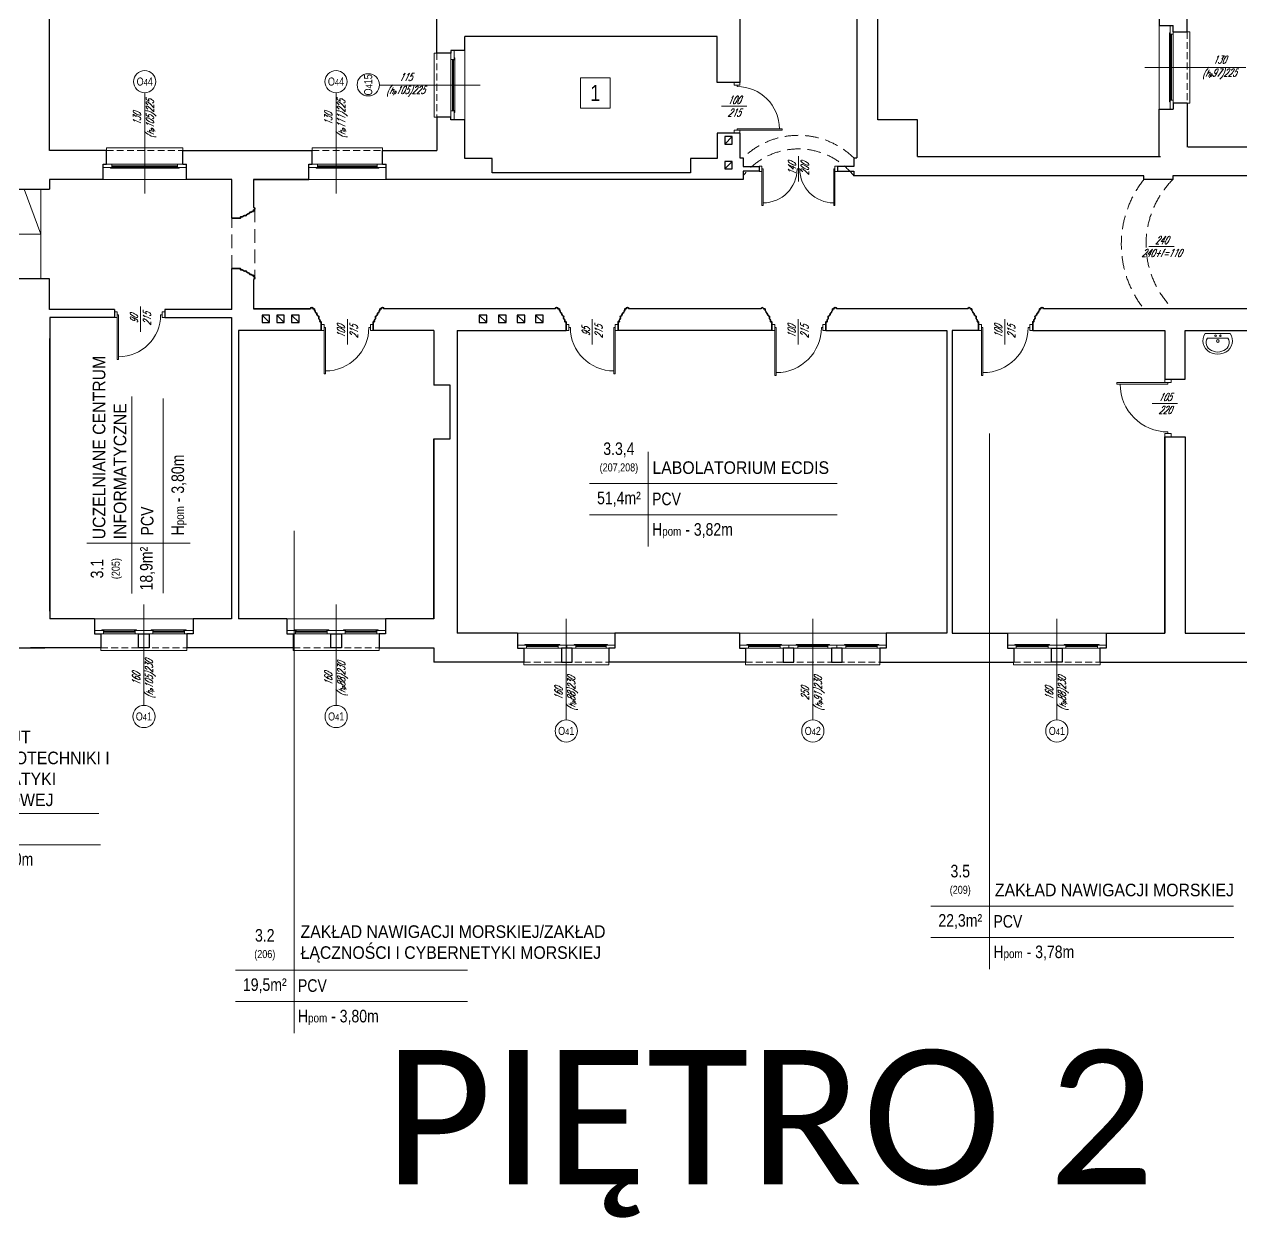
# Model space of a CAD drawing. Header units: millimetres. Extents: x -18485 to 40303, y -22087 to 35064.
# Drawn here: x 7619 to 9886, y -3826 to -1603 of the extents above; entities that cross this region are included whole.
import ezdxf

# ---------------------------------------------------------------- set-up
doc = ezdxf.new("R2010")
doc.units = ezdxf.units.MM
doc.linetypes.add('DASHED', pattern=[19.05, 12.7, -6.35])
doc.layers.get('0').update_dxf_attribs({"lineweight": 25})
for name, color, linetype, lineweight in [('01 parter - ściany', 2, 'Continuous', 25), ('01_ściany', 2, 'Continuous', 25), ('03-01_okna', 5, 'Continuous', 15), ('03-02_schody', 6, 'Continuous', 5), ('03_drzwi', 1, 'Continuous', 0), ('04-1_widok', 251, 'Continuous', 5), ('04-2_nad', 251, 'DASHED', 5), ('05-03_opis', 10, 'Continuous', 5), ('07_wyposażenie', 253, 'Continuous', 5), ('21 piętro II - ściany', 2, 'Continuous', 30), ('31 piętro III - ściany', 2, 'Continuous', 35)]:
    doc.layers.add(name, color=color, linetype=linetype, lineweight=lineweight)
doc.styles.add('ariel', font='arial.ttf', dxfattribs={"width": 0.8})
doc.styles.add('ariel_wym', font='simplex.shx', dxfattribs={"width": 0.65, "oblique": 25})
doc.styles.get("Standard").update_dxf_attribs({"font": 'txt.shx'})

# ---------------------------------------------------------------- blocks, each defined once
blk = doc.blocks.new('umywal04')
at = {"flags": 128}
for points in [[(0, 0), (-2.4, -4.4), (-3.7, -9.1), (-4.1, -13.9), (-3.5, -18.7), (-1.8, -23.4), (0.7, -27.6), (4.2, -31.3), (8.3, -34.4), (13, -36.6), (18.1, -38), (23.4, -38.5), (28.7, -38), (33.8, -36.6), (38.5, -34.4), (42.6, -31.3), (46.1, -27.6), (48.6, -23.4), (50.3, -18.7), (50.9, -13.9), (50.5, -9.1), (49.2, -4.4), (46.8, 0)], [(4.3, -8.4), (2.7, -11.4), (1.8, -14.6), (1.7, -17.9), (2.3, -21.2), (3.7, -24.3), (5.8, -27.2), (8.5, -29.6), (11.7, -31.6), (15.3, -33.1), (19.3, -34.1), (23.3, -34.4), (27.4, -34.1), (31.3, -33.1), (34.9, -31.6), (38.1, -29.6), (40.8, -27.2), (42.9, -24.3), (44.3, -21.2), (44.9, -17.9), (44.8, -14.6), (43.9, -11.4), (42.3, -8.4)]]:
    blk.add_lwpolyline(points, dxfattribs=at)
for points in [[(0, 0), (46.8, 0)], [(4.3, -8.4), (42.3, -8.4)]]:
    blk.add_lwpolyline(points)
for centre, radius in [((19.3, -4), 1.56), ((23.5, -13.9), 2.54), ((28.3, -4), 1.56)]:
    blk.add_circle(centre, radius)
blk = doc.blocks.new('*U1445')
blk.add_line((0, 0.375), (0, 0.4))
at = {"ltscale": 0.8}
blk.add_lwpolyline([(-0.05, 0.4), (-0.05, 0.45), (0.05, 0.45), (0.05, 0.4)], close=True, dxfattribs=at)
blk.add_lwpolyline([(0, -0.4), (0, -0.375), (-0.8, -0.375), (-0.8, -0.4), (-0.05, -0.4), (0.05, -0.4), (0.05, -0.45), (-0.05, -0.45), (-0.05, -0.4)])
blk.add_arc((0, -0.375), 0.75, 90, 180)
blk = doc.blocks.new('*U1446')
for p, q in [((0, -0.025), (0, 0.025)), ((0, -0.675), (0, -0.7))]:
    blk.add_line(p, q)
for points in [[(0, 0.7), (0, 0.675), (0.7, 0.675), (0.7, 0.7), (0.05, 0.7), (-0.05, 0.7), (-0.05, 0.75), (0.05, 0.75), (0.05, 0.7)], [(0, -0.7), (0, -0.675), (0.7, -0.675), (0.7, -0.7), (0.05, -0.7), (-0.05, -0.7), (-0.05, -0.75), (0.05, -0.75), (0.05, -0.7)]]:
    blk.add_lwpolyline(points)
for centre, start, end in [((0, 0.675), 270, 0), ((0, -0.675), 0, 90)]:
    blk.add_arc(centre, 0.65, start, end)

msp = doc.modelspace()

# ---------------------------------------------------------------- linework, layer by layer
at = {"layer": '01 parter - ściany'}
for p, q in [((7665.9, -1838.1), (7665.9, -743.4)), ((7665.9, -1892.1), (7665.9, -1910.4)), ((7557.9, -1910.4), (7665.9, -1910.4)), ((7665.9, -2077.4), (7494.9, -2077.4)), ((7665.9, -2134.4), (7665.9, -2077.4)), ((7666.9, -2696.4), (7666.9, -2188.4)), ((7592.2, -2764.4), (7657.7, -2764.4)), ((7740.6, -2764.4), (7630.5, -2764.4))]:
    msp.add_line(p, q, dxfattribs=at)
at = {"layer": '01_ściany'}
for p, q in [((8075.9, -2158.9), (8061.9, -2144.9)), ((8103.3, -2158.9), (8089.3, -2144.9)), ((8131, -2158.9), (8117, -2144.9)), ((8480.3, -2158.9), (8466.3, -2144.9)), ((8516.4, -2158.9), (8502.4, -2144.9)), ((8551, -2158.9), (8537, -2144.9)), ((8585.3, -2158.9), (8571.3, -2144.9))]:
    msp.add_line(p, q, dxfattribs=at)
for points in [[(8937.3, -1812.5), (8923.3, -1812.5), (8923.3, -1826.5), (8937.3, -1826.5)], [(8937.4, -1858.7), (8923.4, -1858.7), (8923.4, -1872.7), (8937.4, -1872.7)], [(8075.9, -2144.9), (8061.9, -2144.9), (8061.9, -2158.9), (8075.9, -2158.9)], [(8103.3, -2144.9), (8089.3, -2144.9), (8089.3, -2158.9), (8103.3, -2158.9)], [(8131, -2144.9), (8117, -2144.9), (8117, -2158.9), (8131, -2158.9)], [(8480.3, -2144.9), (8466.3, -2144.9), (8466.3, -2158.9), (8480.3, -2158.9)], [(8516.4, -2144.9), (8502.4, -2144.9), (8502.4, -2158.9), (8516.4, -2158.9)], [(8551, -2144.9), (8537, -2144.9), (8537, -2158.9), (8551, -2158.9)], [(8585.3, -2144.9), (8571.3, -2144.9), (8571.3, -2158.9), (8585.3, -2158.9)]]:
    msp.add_lwpolyline(points, close=True, dxfattribs=at)
at = {"layer": '03-01_okna', "linetype": 'Continuous', "lineweight": 0}
for p, q in [((9751.6, -1622.9), (9755.6, -1622.9)), ((9753.6, -1622.9), (9753.6, -1743.9)), ((9754.1, -1622.9), (9754.1, -1743.9)), ((9755.6, -1621.9), (9755.6, -1744.9)), ((9758.6, -1744.9), (9758.6, -1621.9)), ((9784.6, -1617.4), (9789.6, -1617.4)), ((9789.6, -1617.4), (9789.6, -1749.9)), ((8387.6, -1657.1), (8382.6, -1657.1)), ((8382.6, -1657.1), (8382.6, -1776.1)), ((8413.6, -1764.6), (8413.6, -1668.6)), ((8416.6, -1668.6), (8416.6, -1764.6)), ((8420.6, -1669.6), (8416.6, -1669.6)), ((8418.1, -1669.6), (8418.1, -1763.6)), ((8418.6, -1669.6), (8418.6, -1763.6)), ((9751.6, -1743.9), (9755.6, -1743.9)), ((8420.6, -1763.6), (8416.6, -1763.6)), ((9784.6, -1749.9), (9789.6, -1749.9)), ((8387.6, -1776.1), (8382.6, -1776.1)), ((7772.4, -1838.1), (7772.4, -1833.1)), ((7772.4, -1833.1), (7914.4, -1833.1)), ((7914.4, -1838.1), (7914.4, -1833.1)), ((8155.4, -1833.1), (8286.4, -1833.1)), ((8155.4, -1838.1), (8155.4, -1833.1)), ((8286.4, -1838.1), (8286.4, -1833.1)), ((7904.4, -1864.1), (7782.4, -1864.1)), ((7782.4, -1867.1), (7904.4, -1867.1)), ((7783.4, -1871.1), (7783.4, -1867.1)), ((7783.4, -1868.6), (7903.4, -1868.6)), ((7783.4, -1869.1), (7903.4, -1869.1)), ((7903.4, -1871.1), (7903.4, -1867.1)), ((8276.4, -1864.1), (8165.4, -1864.1)), ((8165.4, -1867.1), (8276.4, -1867.1)), ((8166.4, -1871.1), (8166.4, -1867.1)), ((8166.4, -1868.6), (8275.4, -1868.6)), ((8166.4, -1869.1), (8275.4, -1869.1)), ((8275.4, -1871.1), (8275.4, -1867.1)), ((7766.4, -2735.4), (7825.4, -2735.4)), ((7825.4, -2738.4), (7766.4, -2738.4)), ((7767.4, -2731.4), (7767.4, -2735.4)), ((7767.4, -2733.4), (7824.4, -2733.4)), ((7767.4, -2733.9), (7824.4, -2733.9)), ((7824.4, -2731.4), (7824.4, -2735.4)), ((7917.4, -2735.4), (7858.4, -2735.4)), ((7858.4, -2738.4), (7917.4, -2738.4)), ((7859.4, -2731.4), (7859.4, -2735.4)), ((7916.4, -2733.4), (7859.4, -2733.4)), ((7916.4, -2733.9), (7859.4, -2733.9)), ((7916.4, -2731.4), (7916.4, -2735.4)), ((8124.4, -2735.4), (8183.4, -2735.4)), ((8183.4, -2738.4), (8124.4, -2738.4)), ((8125.4, -2731.4), (8125.4, -2735.4)), ((8125.4, -2733.4), (8182.4, -2733.4)), ((8125.4, -2733.9), (8182.4, -2733.9)), ((8182.4, -2731.4), (8182.4, -2735.4)), ((8275.4, -2735.4), (8216.4, -2735.4)), ((8216.4, -2738.4), (8275.4, -2738.4)), ((8217.4, -2731.4), (8217.4, -2735.4)), ((8274.4, -2733.4), (8217.4, -2733.4)), ((8274.4, -2733.9), (8217.4, -2733.9)), ((8274.4, -2731.4), (8274.4, -2735.4)), ((7761.9, -2764.4), (7761.9, -2769.4)), ((7921.9, -2764.4), (7921.9, -2769.4)), ((8119.9, -2764.4), (8119.9, -2769.4)), ((8279.9, -2764.4), (8279.9, -2769.4)), ((8554.2, -2762.4), (8613.2, -2762.4)), ((8555.2, -2758.4), (8555.2, -2762.4)), ((8555.2, -2760.4), (8612.2, -2760.4)), ((8555.2, -2760.9), (8612.2, -2760.9)), ((8612.2, -2758.4), (8612.2, -2762.4)), ((8702.4, -2762.4), (8646.2, -2762.4)), ((8647.2, -2758.4), (8647.2, -2762.4)), ((8701.4, -2760.4), (8647.2, -2760.4)), ((8701.4, -2760.9), (8647.2, -2760.9)), ((8701.4, -2758.4), (8701.4, -2762.4)), ((8967.4, -2762.4), (9026.4, -2762.4)), ((8968.4, -2758.4), (8968.4, -2762.4)), ((8968.4, -2760.4), (9025.4, -2760.4)), ((8968.4, -2760.9), (9025.4, -2760.9)), ((9025.4, -2758.4), (9025.4, -2762.4)), ((9115.5, -2762.4), (9059.4, -2762.4)), ((9060.4, -2758.4), (9060.4, -2762.4)), ((9114.5, -2760.4), (9060.4, -2760.4)), ((9114.5, -2760.9), (9060.4, -2760.9)), ((9114.5, -2758.4), (9114.5, -2762.4)), ((9149.2, -2762.4), (9207.4, -2762.4)), ((9150.2, -2758.4), (9150.2, -2762.4)), ((9150.2, -2760.4), (9206.4, -2760.4)), ((9150.2, -2760.9), (9206.4, -2760.9)), ((9206.4, -2758.4), (9206.4, -2762.4)), ((9466.4, -2762.4), (9525.4, -2762.4)), ((9467.4, -2758.4), (9467.4, -2762.4)), ((9467.4, -2760.4), (9524.4, -2760.4)), ((9467.4, -2760.9), (9524.4, -2760.9)), ((9524.4, -2758.4), (9524.4, -2762.4)), ((9617.4, -2762.4), (9558.4, -2762.4)), ((9559.4, -2758.4), (9559.4, -2762.4)), ((9616.4, -2760.4), (9559.4, -2760.4)), ((9616.4, -2760.9), (9559.4, -2760.9)), ((9616.4, -2758.4), (9616.4, -2762.4)), ((7761.9, -2769.4), (7921.9, -2769.4)), ((8119.9, -2769.4), (8279.9, -2769.4)), ((8613.2, -2765.4), (8554.2, -2765.4)), ((8646.2, -2765.4), (8702.4, -2765.4)), ((9026.4, -2765.4), (8967.4, -2765.4)), ((9059.4, -2765.4), (9115.5, -2765.4)), ((9207.4, -2765.4), (9149.2, -2765.4)), ((9525.4, -2765.4), (9466.4, -2765.4)), ((9558.4, -2765.4), (9617.4, -2765.4)), ((8549.2, -2791.4), (8549.2, -2796.4)), ((8549.2, -2796.4), (8707.4, -2796.4)), ((8707.4, -2791.4), (8707.4, -2796.4)), ((8962.4, -2791.4), (8962.4, -2796.4)), ((8962.4, -2796.4), (9212.4, -2796.4)), ((9212.4, -2791.4), (9212.4, -2796.4)), ((9461.4, -2791.4), (9461.4, -2796.4)), ((9461.4, -2796.4), (9622.4, -2796.4)), ((9622.4, -2791.4), (9622.4, -2796.4))]:
    msp.add_line(p, q, dxfattribs=at)
at = {"layer": '03-01_okna', "linetype": 'DASHED'}
for p, q in [((9784.6, -1617.4), (9784.6, -1749.9)), ((8387.6, -1657.1), (8387.6, -1776.1)), ((7772.4, -1838.1), (7914.4, -1838.1)), ((8155.4, -1838.1), (8286.4, -1838.1)), ((7761.9, -2764.4), (7921.9, -2764.4)), ((8119.9, -2764.4), (8279.9, -2764.4)), ((8549.2, -2791.4), (8707.4, -2791.4)), ((8962.4, -2791.4), (9212.4, -2791.4)), ((9461.4, -2791.4), (9622.4, -2791.4))]:
    msp.add_line(p, q, dxfattribs=at)
at = {"layer": '03-01_okna', "linetype": 'Continuous', "lineweight": 0}
for points in [[(9752.6, -1621.9), (9752.6, -1605.4), (9758.6, -1605.4), (9758.6, -1621.9)], [(8419.6, -1668.6), (8419.6, -1652.1), (8413.6, -1652.1), (8413.6, -1668.6)], [(9752.6, -1761.4), (9752.6, -1744.9), (9758.6, -1744.9), (9758.6, -1761.4)], [(8419.6, -1781.1), (8419.6, -1764.6), (8413.6, -1764.6), (8413.6, -1781.1)], [(7782.4, -1870.1), (7765.9, -1870.1), (7765.9, -1864.1), (7782.4, -1864.1)], [(7920.9, -1870.1), (7904.4, -1870.1), (7904.4, -1864.1), (7920.9, -1864.1)], [(8165.4, -1870.1), (8148.9, -1870.1), (8148.9, -1864.1), (8165.4, -1864.1)], [(8292.9, -1870.1), (8276.4, -1870.1), (8276.4, -1864.1), (8292.9, -1864.1)], [(7766.4, -2732.4), (7749.9, -2732.4), (7749.9, -2738.4), (7766.4, -2738.4)], [(7841.9, -2732.4), (7825.4, -2732.4), (7825.4, -2738.4), (7841.9, -2738.4)], [(7841.9, -2732.4), (7858.4, -2732.4), (7858.4, -2738.4), (7841.9, -2738.4)], [(7917.4, -2732.4), (7933.9, -2732.4), (7933.9, -2738.4), (7917.4, -2738.4)], [(8124.4, -2732.4), (8107.9, -2732.4), (8107.9, -2738.4), (8124.4, -2738.4)], [(8199.9, -2732.4), (8183.4, -2732.4), (8183.4, -2738.4), (8199.9, -2738.4)], [(8199.9, -2732.4), (8216.4, -2732.4), (8216.4, -2738.4), (8199.9, -2738.4)], [(8275.4, -2732.4), (8291.9, -2732.4), (8291.9, -2738.4), (8275.4, -2738.4)], [(8554.2, -2759.4), (8537.7, -2759.4), (8537.7, -2765.4), (8554.2, -2765.4)], [(8629.7, -2759.4), (8613.2, -2759.4), (8613.2, -2765.4), (8629.7, -2765.4)], [(8629.7, -2759.4), (8646.2, -2759.4), (8646.2, -2765.4), (8629.7, -2765.4)], [(8702.4, -2759.4), (8718.9, -2759.4), (8718.9, -2765.4), (8702.4, -2765.4)], [(8967.4, -2759.4), (8950.9, -2759.4), (8950.9, -2765.4), (8967.4, -2765.4)], [(9042.9, -2759.4), (9026.4, -2759.4), (9026.4, -2765.4), (9042.9, -2765.4)], [(9042.9, -2759.4), (9059.4, -2759.4), (9059.4, -2765.4), (9042.9, -2765.4)], [(9115.5, -2759.4), (9132.4, -2759.4), (9132.4, -2765.4), (9115.5, -2765.4)], [(9149.2, -2759.4), (9132.4, -2759.4), (9132.4, -2765.4), (9149.2, -2765.4)], [(9223.9, -2759.4), (9207.4, -2759.4), (9207.4, -2765.4), (9223.9, -2765.4)], [(9466.4, -2759.4), (9449.9, -2759.4), (9449.9, -2765.4), (9466.4, -2765.4)], [(9541.9, -2759.4), (9525.4, -2759.4), (9525.4, -2765.4), (9541.9, -2765.4)], [(9541.9, -2759.4), (9558.4, -2759.4), (9558.4, -2765.4), (9541.9, -2765.4)], [(9617.4, -2759.4), (9633.9, -2759.4), (9633.9, -2765.4), (9617.4, -2765.4)]]:
    msp.add_lwpolyline(points, close=True, dxfattribs=at)
for points in [[(9752.6, -1618.9), (9751.6, -1618.9), (9751.6, -1747.9), (9752.6, -1747.9)], [(8419.6, -1665.6), (8420.6, -1665.6), (8420.6, -1767.6), (8419.6, -1767.6)], [(7779.4, -1870.1), (7779.4, -1871.1), (7907.4, -1871.1), (7907.4, -1870.1)], [(8162.4, -1870.1), (8162.4, -1871.1), (8279.4, -1871.1), (8279.4, -1870.1)], [(7763.4, -2732.4), (7763.4, -2731.4), (7828.4, -2731.4), (7828.4, -2732.4)], [(7920.4, -2732.4), (7920.4, -2731.4), (7855.4, -2731.4), (7855.4, -2732.4)], [(8121.4, -2732.4), (8121.4, -2731.4), (8186.4, -2731.4), (8186.4, -2732.4)], [(8278.4, -2732.4), (8278.4, -2731.4), (8213.4, -2731.4), (8213.4, -2732.4)], [(8551.2, -2759.4), (8551.2, -2758.4), (8616.2, -2758.4), (8616.2, -2759.4)], [(8705.4, -2759.4), (8705.4, -2758.4), (8643.2, -2758.4), (8643.2, -2759.4)], [(8964.4, -2759.4), (8964.4, -2758.4), (9029.4, -2758.4), (9029.4, -2759.4)], [(9118.5, -2759.4), (9118.5, -2758.4), (9056.4, -2758.4), (9056.4, -2759.4)], [(9146.2, -2759.4), (9146.2, -2758.4), (9210.4, -2758.4), (9210.4, -2759.4)], [(9463.4, -2759.4), (9463.4, -2758.4), (9528.4, -2758.4), (9528.4, -2759.4)], [(9620.4, -2759.4), (9620.4, -2758.4), (9555.4, -2758.4), (9555.4, -2759.4)]]:
    msp.add_lwpolyline(points, dxfattribs=at)
at = {"layer": '03-02_schody'}
for p, q in [((7649.9, -1993.9), (7618.9, -1910.4)), ((7649.9, -1910.4), (7649.9, -2077.4)), ((7649.9, -1993.9), (7494.9, -1993.9))]:
    msp.add_line(p, q, dxfattribs=at)
at = {"layer": '04-1_widok'}
for p, q in [((9732.6, -1761.4), (9732.6, -1605.4)), ((8439.7, -1794.1), (8439.7, -1651.1)), ((7920.9, -1892.1), (7765.9, -1892.1)), ((8292.9, -1892.1), (8148.9, -1892.1)), ((7933.9, -2710.4), (7749.9, -2710.4)), ((8291.9, -2710.4), (8107.9, -2710.4)), ((8718.9, -2737.4), (8537.7, -2737.4)), ((9223.9, -2737.4), (8950.9, -2737.4)), ((9633.9, -2737.4), (9449.9, -2737.4))]:
    msp.add_line(p, q, dxfattribs=at)
at = {"layer": '04-2_nad', "ltscale": 2}
for p, q in [((8048.5, -1946.6), (8048.5, -2075.8)), ((8005.9, -2058.4), (8005.9, -1964.1))]:
    msp.add_line(p, q, dxfattribs=at)
for centre, radius, start, end in [((9060.6, -1957.7), 147.6, 45.7357, 134.2643), ((9060.6, -1966.5), 131.1, 38.2127, 141.7873), ((9855.7, -2012.9), 193.8, 141.5596, 218.4404), ((9878.1, -2012.9), 170.2, 134.9292, 225.0708)]:
    msp.add_arc(centre, radius, start, end, dxfattribs=at)
at = {"layer": '05-03_opis', "lineweight": 0}
for p, q in [((9705.5, -1683.6), (9893.5, -1683.6)), ((8468.3, -1716.6), (8280.3, -1716.6)), ((7843.4, -1918.7), (7843.4, -1730.6)), ((8199.6, -1918.7), (8199.6, -1730.6)), ((8964.3, -1756), (8917.1, -1756)), ((9060.6, -1849), (9060.6, -1896.2)), ((9760.1, -2017.3), (9712.9, -2017.3)), ((7835.6, -2128.6), (7835.6, -2175.8)), ((8220.8, -2152.4), (8220.8, -2199.6)), ((8676.8, -2152.4), (8676.8, -2199.6)), ((9060, -2152.3), (9060, -2199.5)), ((9445, -2152.4), (9445, -2199.6)), ((9766.8, -2309.7), (9719.6, -2309.7)), ((7841.9, -2683.8), (7841.9, -2871.8)), ((8199.9, -2683.8), (8199.9, -2871.8)), ((8628.3, -2710.8), (8628.3, -2898.8)), ((9087.4, -2710.8), (9087.4, -2898.8)), ((9541.9, -2710.8), (9541.9, -2898.8))]:
    msp.add_line(p, q, dxfattribs=at)
at = {"layer": '05-03_opis'}
for p, q in [((7819.6, -2663.3), (7819.6, -2296.4)), ((7877.9, -2662.9), (7877.9, -2300.1)), ((9416.4, -2365.6), (9416.4, -3362.8)), ((8780.8, -2399.4), (8780.8, -2576.1)), ((8671.9, -2458.8), (9132.7, -2458.8)), ((8671.9, -2517.2), (9132.7, -2517.2)), ((8121.4, -2546.8), (8121.4, -3482.4)), ((7735.7, -2569.9), (7928.2, -2569.9)), ((7372.3, -3073), (7757.8, -3073)), ((7369.2, -3131.4), (7760.9, -3131.4)), ((9307.5, -3245.5), (9870.5, -3245.5)), ((9307.5, -3303.9), (9871.4, -3303.9)), ((8012.5, -3365.2), (8444.2, -3365.2)), ((8012.5, -3423.5), (8444.2, -3423.5))]:
    msp.add_line(p, q, dxfattribs=at)
msp.add_lwpolyline([(8654.9, -1703), (8710.2, -1703), (8710.2, -1759.5), (8654.9, -1759.5)], close=True, dxfattribs=at)
at = {"layer": '05-03_opis', "lineweight": 0}
for centre in [(7843.4, -1710), (8199.6, -1710), (8259.6, -1716.1), (7841.9, -2892.5), (8199.9, -2892.5), (8628.3, -2919.5), (9087.4, -2919.5), (9541.9, -2919.5)]:
    msp.add_circle(centre, 20.7, dxfattribs=at)
at = {"layer": '21 piętro II - ściany'}
for p, q in [((9169.6, -1246.4), (9169.6, -1852.1)), ((9207.6, -1226.4), (9207.6, -1781.4)), ((8951.6, -1475.4), (8951.6, -1711.4)), ((9784.6, -1617.4), (9784.6, -1481.4)), ((9732.6, -1540.4), (9732.6, -1605.4)), ((8387.6, -1657.1), (8387.6, -1587.4)), ((9732.6, -1605.4), (9758.6, -1605.4)), ((9758.6, -1617.4), (9758.6, -1605.4)), ((8909.6, -1626.1), (8439.6, -1626.1)), ((8439.6, -1652.1), (8439.6, -1626.1)), ((8909.6, -1711.4), (8909.6, -1626.1)), ((9758.6, -1617.4), (9784.6, -1617.4)), ((8439.6, -1652.1), (8413.6, -1652.1)), ((8413.6, -1652.1), (8413.6, -1657.1)), ((8413.6, -1657.1), (8387.6, -1657.1)), ((8951.6, -1711.4), (8909.6, -1711.4)), ((9732.6, -1849.4), (9732.6, -1761.4)), ((9732.6, -1761.4), (9758.6, -1761.4)), ((9758.6, -1749.4), (9784.6, -1749.4)), ((9758.6, -1749.4), (9758.6, -1761.4)), ((9784.6, -1749.4), (9784.6, -1832.4)), ((8413.6, -1776.1), (8387.6, -1776.1)), ((8387.6, -1776.1), (8387.6, -1838.1)), ((8413.6, -1781.1), (8413.6, -1776.1)), ((8439.6, -1781.1), (8413.6, -1781.1)), ((8439.6, -1853.1), (8439.6, -1781.1)), ((9282.6, -1781.4), (9208.6, -1781.4)), ((9282.6, -1849.4), (9282.6, -1781.4)), ((8951.6, -1806.1), (8909.6, -1806.1)), ((8909.6, -1806.1), (8909.6, -1853.1)), ((8951.6, -1806.1), (8951.6, -1852.1)), ((9933.9, -1832.4), (9786.6, -1832.4)), ((7772.4, -1838.1), (7665.9, -1838.1)), ((7772.4, -1864.1), (7772.4, -1838.1)), ((7914.4, -1864.1), (7914.4, -1838.1)), ((7914.4, -1838.1), (8155.4, -1838.1)), ((8155.4, -1864.1), (8155.4, -1838.1)), ((8286.4, -1864.1), (8286.4, -1838.1)), ((8286.4, -1838.1), (8387.6, -1838.1)), ((8490.6, -1853.1), (8439.6, -1853.1)), ((8490.6, -1880.1), (8490.6, -1853.1)), ((8909.6, -1853.1), (8859.6, -1853.1)), ((8859.6, -1853.1), (8859.6, -1880.1)), ((8951.6, -1852.1), (8957.6, -1852.1)), ((8957.6, -1852.1), (8957.6, -1868.1)), ((9163.6, -1852.1), (9163.6, -1868.1)), ((9163.6, -1852.1), (9169.6, -1852.1)), ((9282.6, -1849.4), (9734.6, -1849.4)), ((7765.9, -1892.1), (7765.9, -1864.1)), ((7765.9, -1864.1), (7772.4, -1864.1)), ((7914.4, -1864.1), (7920.9, -1864.1)), ((7920.9, -1892.1), (7920.9, -1864.1)), ((8148.9, -1892.1), (8148.9, -1864.1)), ((8148.9, -1864.1), (8155.4, -1864.1)), ((8286.4, -1864.1), (8292.9, -1864.1)), ((8292.9, -1892.1), (8292.9, -1864.1)), ((8859.6, -1880.1), (8490.6, -1880.1)), ((8957.6, -1868.1), (8987.6, -1868.1)), ((8987.6, -1877.1), (8957.6, -1877.1)), ((8957.6, -1877.1), (8957.6, -1892.1)), ((8987.6, -1868.1), (8987.6, -1877.1)), ((9163.6, -1868.1), (9133.6, -1868.1)), ((9133.6, -1868.1), (9133.6, -1877.1)), ((9133.6, -1877.1), (9163.6, -1877.1)), ((9163.6, -1877.1), (9163.6, -1885.4)), ((7765.9, -1892.1), (7665.9, -1892.1)), ((8005.9, -1892.1), (7920.9, -1892.1)), ((8005.9, -1964.1), (8005.9, -1892.1)), ((8148.9, -1892.1), (8045.9, -1892.1)), ((8045.9, -1892.1), (8117.9, -1892.1)), ((8045.9, -1892.1), (8045.9, -1944.1)), ((8045.9, -1892.1), (8148.9, -1892.1)), ((8957.6, -1892.1), (8292.9, -1892.1)), ((9703.9, -1885.4), (9163.6, -1885.4)), ((9703.9, -1892.4), (9703.9, -1885.4)), ((9757.9, -1892.4), (9703.9, -1892.4)), ((9926.9, -1885.4), (9757.9, -1885.4)), ((9757.9, -1885.4), (9757.9, -1892.4)), ((8005.9, -2134.4), (8005.9, -2058.4)), ((8045.9, -2078.4), (8045.9, -2133.4)), ((7786.9, -2134.4), (7665.9, -2134.4)), ((7666.9, -2149.4), (7666.9, -2710.4)), ((7786.9, -2149.4), (7666.9, -2149.4)), ((7786.9, -2134.4), (7786.9, -2149.4)), ((8005.9, -2134.4), (7880.9, -2134.4)), ((7880.9, -2134.4), (7880.9, -2149.4)), ((7880.9, -2149.4), (8004.9, -2149.4)), ((8004.9, -2149.4), (8004.9, -2710.4)), ((8151.9, -2133.4), (8045.9, -2133.4)), ((8045.9, -2133.4), (8151.9, -2133.4)), ((8607.9, -2133.4), (8288.9, -2133.4)), ((8990.9, -2133.4), (8744.9, -2133.4)), ((9375.9, -2133.4), (9131.9, -2133.4)), ((9703.9, -2133.4), (9516.9, -2133.4)), ((9969.9, -2133.4), (9703.9, -2133.4)), ((8171.9, -2173.4), (8017.9, -2173.4)), ((8017.9, -2173.4), (8017.9, -2710.4)), ((8381.9, -2173.4), (8268.9, -2173.4)), ((8381.9, -2173.4), (8381.9, -2275.4)), ((8424.9, -2173.4), (8424.9, -2737.4)), ((8424.9, -2173.4), (8627.9, -2173.4)), ((9010.9, -2173.4), (8724.9, -2173.4)), ((9111.9, -2173.4), (9336.9, -2173.4)), ((9336.9, -2173.4), (9336.9, -2737.4)), ((9395.9, -2173.4), (9346.9, -2173.4)), ((9346.9, -2173.4), (9346.9, -2737.4)), ((9496.9, -2173.4), (9742.9, -2173.4)), ((9742.9, -2173.4), (9742.9, -2264.4)), ((9780.9, -2264.4), (9780.9, -2173.4)), ((9780.9, -2173.4), (9969.9, -2173.4)), ((9742.9, -2264.4), (9780.9, -2264.4)), ((8411.9, -2275.4), (8381.9, -2275.4)), ((8411.9, -2375.4), (8411.9, -2275.4)), ((8381.9, -2375.4), (8381.9, -2710.4)), ((8381.9, -2710.4), (8381.9, -2375.4)), ((8381.9, -2375.4), (8411.9, -2375.4)), ((9742.9, -2371.4), (9742.9, -2737.4)), ((9742.9, -2737.4), (9742.9, -2371.4)), ((9742.9, -2371.4), (9780.9, -2371.4)), ((9780.9, -2371.4), (9780.9, -2737.4)), ((7749.9, -2710.4), (7666.9, -2710.4)), ((7749.9, -2710.4), (7749.9, -2738.4)), ((8004.9, -2710.4), (7933.9, -2710.4)), ((7933.9, -2710.4), (7933.9, -2738.4)), ((8107.9, -2710.4), (8017.9, -2710.4)), ((8107.9, -2710.4), (8107.9, -2738.4)), ((8381.9, -2710.4), (8291.9, -2710.4)), ((8291.9, -2710.4), (8291.9, -2738.4)), ((7749.9, -2738.4), (7761.9, -2738.4)), ((7761.9, -2738.4), (7761.9, -2764.4)), ((7831.9, -2764.4), (7831.9, -2738.4)), ((7831.9, -2738.4), (7851.9, -2738.4)), ((7851.9, -2738.4), (7851.9, -2764.4)), ((7933.9, -2738.4), (7921.9, -2738.4)), ((7921.9, -2738.4), (7921.9, -2764.4)), ((8107.9, -2738.4), (8119.9, -2738.4)), ((8119.9, -2738.4), (8119.9, -2764.4)), ((8189.9, -2764.4), (8189.9, -2738.4)), ((8189.9, -2738.4), (8209.9, -2738.4)), ((8209.9, -2738.4), (8209.9, -2764.4)), ((8291.9, -2738.4), (8279.9, -2738.4)), ((8279.9, -2738.4), (8279.9, -2764.4)), ((8537.7, -2737.4), (8424.9, -2737.4)), ((8537.7, -2737.4), (8537.7, -2765.4)), ((8950.9, -2737.4), (8718.9, -2737.4)), ((8718.9, -2737.4), (8718.9, -2765.4)), ((8950.9, -2737.4), (8950.9, -2765.4)), ((9336.9, -2737.4), (9223.9, -2737.4)), ((9223.9, -2737.4), (9223.9, -2765.4)), ((9346.9, -2737.4), (9449.9, -2737.4)), ((9449.9, -2737.4), (9449.9, -2765.4)), ((9633.9, -2737.4), (9742.9, -2737.4)), ((9633.9, -2737.4), (9633.9, -2765.4)), ((9780.9, -2737.4), (9891.9, -2737.4)), ((7761.9, -2764.4), (7647.7, -2764.4)), ((7851.9, -2764.4), (7831.9, -2764.4)), ((8119.9, -2764.4), (7921.9, -2764.4)), ((8209.9, -2764.4), (8189.9, -2764.4)), ((8279.9, -2764.4), (8381.9, -2764.4)), ((8381.9, -2764.4), (8381.9, -2791.4)), ((8537.7, -2765.4), (8549.2, -2765.4)), ((8549.2, -2765.4), (8549.2, -2791.4)), ((8639.2, -2765.4), (8619.2, -2765.4)), ((8619.2, -2765.4), (8619.2, -2791.4)), ((8639.2, -2791.4), (8639.2, -2765.4)), ((8718.9, -2765.4), (8707.4, -2765.4)), ((8707.4, -2765.4), (8707.4, -2791.4)), ((8950.9, -2765.4), (8962.4, -2765.4)), ((8962.4, -2765.4), (8962.4, -2791.4)), ((9052.4, -2765.4), (9032.4, -2765.4)), ((9032.4, -2765.4), (9032.4, -2791.4)), ((9052.4, -2791.4), (9052.4, -2765.4)), ((9142.4, -2765.4), (9122.4, -2765.4)), ((9122.4, -2765.4), (9122.4, -2791.4)), ((9142.4, -2791.4), (9142.4, -2765.4)), ((9223.9, -2765.4), (9212.4, -2765.4)), ((9212.4, -2765.4), (9212.4, -2791.4)), ((9449.9, -2765.4), (9461.9, -2765.4)), ((9461.9, -2765.4), (9461.9, -2791.4)), ((9531.9, -2791.4), (9531.9, -2765.4)), ((9531.9, -2765.4), (9551.9, -2765.4)), ((9551.9, -2765.4), (9551.9, -2791.4)), ((9633.9, -2765.4), (9621.9, -2765.4)), ((9621.9, -2765.4), (9621.9, -2791.4)), ((8549.2, -2791.4), (8381.9, -2791.4)), ((8619.2, -2791.4), (8639.2, -2791.4)), ((8962.4, -2791.4), (8707.4, -2791.4)), ((9032.4, -2791.4), (9052.4, -2791.4)), ((9122.4, -2791.4), (9142.4, -2791.4)), ((9212.4, -2791.4), (9461.9, -2791.4)), ((9551.9, -2791.4), (9531.9, -2791.4)), ((9621.9, -2791.4), (9904.9, -2791.4))]:
    msp.add_line(p, q, dxfattribs=at)
at = {"layer": '31 piętro III - ściany'}
for p, q in [((8937.3, -1812.5), (8923.3, -1826.5)), ((8937.4, -1858.7), (8923.4, -1872.7))]:
    msp.add_line(p, q, dxfattribs=at)
for points in [[(8005.9, -1964.1), (8022, -1964.1), (8022, -1961.7), (8023.3, -1962), (8024.2, -1962), (8025, -1961.8), (8026.2, -1961.1), (8027.7, -1960.1), (8029.5, -1959.7), (8031.8, -1960), (8033, -1958), (8034.5, -1956.8), (8036.2, -1956.3), (8037.6, -1955.9), (8038.2, -1955.4), (8038.8, -1954.7), (8039.4, -1953.5, 0.223712), (8043.3, -1951.7), (8045.9, -1951.7), (8045.9, -1949.2, 1), (8045.9, -1944.1)], [(8005.9, -2058.4), (8022, -2058.4), (8022, -2060.8), (8023.3, -2060.5), (8024.2, -2060.4), (8025, -2060.6), (8026.2, -2061.4), (8027.7, -2062.4), (8029.5, -2062.8), (8031.8, -2062.5), (8033, -2064.4), (8034.5, -2065.6), (8036.2, -2066.1), (8037.6, -2066.6), (8038.2, -2067), (8038.8, -2067.7), (8039.4, -2069, -0.223712), (8043.3, -2070.8), (8045.9, -2070.8), (8045.9, -2073.2, -1), (8045.9, -2078.4)], [(8171.9, -2173.4), (8171.9, -2157.3), (8169.5, -2157.3), (8169.8, -2155.9), (8169.8, -2155), (8169.6, -2154.3), (8168.9, -2153.1), (8167.9, -2151.6), (8167.5, -2149.7), (8167.8, -2147.4), (8165.8, -2146.2), (8164.7, -2144.8), (8164.1, -2143), (8163.7, -2141.7), (8163.3, -2141), (8162.5, -2140.5), (8161.3, -2139.9, 0.223712), (8159.5, -2136), (8159.5, -2133.4), (8157, -2133.4, 1), (8151.9, -2133.4)], [(8268.9, -2173.4), (8268.9, -2157.3), (8271.2, -2157.3), (8270.9, -2155.9), (8270.9, -2155), (8271.1, -2154.3), (8271.8, -2153.1), (8272.9, -2151.6), (8273.2, -2149.7), (8272.9, -2147.4), (8274.9, -2146.2), (8276.1, -2144.8), (8276.6, -2143), (8277, -2141.7), (8277.5, -2141), (8278.2, -2140.5), (8279.4, -2139.9, -0.223712), (8281.3, -2136), (8281.3, -2133.4), (8283.7, -2133.4, -1), (8288.9, -2133.4)], [(8627.9, -2173.4), (8627.9, -2157.3), (8625.5, -2157.3), (8625.8, -2155.9), (8625.8, -2155), (8625.6, -2154.3), (8624.9, -2153.1), (8623.9, -2151.6), (8623.5, -2149.7), (8623.8, -2147.4), (8621.8, -2146.2), (8620.7, -2144.8), (8620.1, -2143), (8619.7, -2141.7), (8619.3, -2141), (8618.5, -2140.5), (8617.3, -2139.9, 0.223712), (8615.5, -2136), (8615.5, -2133.4), (8613, -2133.4, 1), (8607.9, -2133.4)], [(8724.9, -2173.4), (8724.9, -2157.3), (8727.2, -2157.3), (8726.9, -2155.9), (8726.9, -2155), (8727.1, -2154.3), (8727.8, -2153.1), (8728.9, -2151.6), (8729.2, -2149.7), (8728.9, -2147.4), (8730.9, -2146.2), (8732.1, -2144.8), (8732.6, -2143), (8733, -2141.7), (8733.5, -2141), (8734.2, -2140.5), (8735.4, -2139.9, -0.223712), (8737.3, -2136), (8737.3, -2133.4), (8739.7, -2133.4, -1), (8744.9, -2133.4)], [(9010.9, -2173.5), (9010.9, -2157.4), (9008.5, -2157.4), (9008.8, -2156), (9008.8, -2155.1), (9008.6, -2154.4), (9007.9, -2153.2), (9006.9, -2151.7), (9006.5, -2149.8), (9006.8, -2147.5), (9004.8, -2146.3), (9003.7, -2144.8), (9003.1, -2143.1), (9002.7, -2141.8), (9002.3, -2141.1), (9001.5, -2140.6), (9000.3, -2140, 0.223712), (8998.5, -2136.1), (8998.5, -2133.5), (8996, -2133.5, 1), (8990.9, -2133.5)], [(9111.9, -2173.5), (9111.9, -2157.4), (9114.2, -2157.4), (9113.9, -2156), (9113.9, -2155.1), (9114.1, -2154.4), (9114.8, -2153.2), (9115.9, -2151.7), (9116.2, -2149.8), (9115.9, -2147.5), (9117.9, -2146.3), (9119.1, -2144.8), (9119.6, -2143.1), (9120, -2141.8), (9120.5, -2141.1), (9121.2, -2140.6), (9122.4, -2140, -0.223712), (9124.3, -2136.1), (9124.3, -2133.5), (9126.7, -2133.5, -1), (9131.9, -2133.5)], [(9395.9, -2173.5), (9395.9, -2157.4), (9393.5, -2157.4), (9393.8, -2156), (9393.8, -2155.1), (9393.6, -2154.4), (9392.9, -2153.2), (9391.9, -2151.7), (9391.5, -2149.8), (9391.8, -2147.5), (9389.8, -2146.3), (9388.7, -2144.8), (9388.1, -2143.1), (9387.7, -2141.8), (9387.3, -2141.1), (9386.5, -2140.6), (9385.3, -2140, 0.223712), (9383.5, -2136.1), (9383.5, -2133.5), (9381, -2133.5, 1), (9375.9, -2133.5)], [(9496.9, -2173.5), (9496.9, -2157.4), (9499.2, -2157.4), (9498.9, -2156), (9498.9, -2155.1), (9499.1, -2154.4), (9499.8, -2153.2), (9500.9, -2151.7), (9501.2, -2149.8), (9500.9, -2147.5), (9502.9, -2146.3), (9504.1, -2144.8), (9504.6, -2143.1), (9505, -2141.8), (9505.5, -2141.1), (9506.2, -2140.6), (9507.4, -2140, -0.223712), (9509.3, -2136.1), (9509.3, -2133.5), (9511.7, -2133.5, -1), (9516.9, -2133.5)]]:
    msp.add_lwpolyline(points, format="xyb", dxfattribs=at)

# ---------------------------------------------------------------- block references
at = {"layer": '03_drzwi', "xscale": -105.181561870435, "yscale": 105.181561870435, "zscale": 105.1815618704357}
msp.add_blockref('*U1445', (8946.3, -1758.7), dxfattribs=at)
at = {"layer": '03_drzwi'}
for name, p, xscale, yscale, zscale, rotation in [('*U1446', (9060.6, -1872.6), 97.33215327749349, 97.33215327749349, 97.33215327749349, 270), ('*U1445', (7833.9, -2144.2), -104.4444444444143, 104.4444444444143, 104.444444444415, 270), ('*U1445', (8220.4, -2168), -107.7777777777465, 107.7777777777465, 107.7777777777465, 270), ('*U1445', (8676.4, -2168), 107.7777777777501, 107.7777777777501, 107.7777777777501, 90), ('*U1445', (9061.4, -2167.9), -112.2212282016371, 112.2212282016371, 112.2212282016364, 270), ('*U1445', (9446.4, -2167.9), -112.2212282016371, 112.2212282016371, 112.2212282016364, 270), ('*U1445', (9748.8, -2317.9), -118.8888888888559, 118.8888888888559, 118.8888888888565, 180)]:
    msp.add_blockref(name, p, dxfattribs=dict(at, xscale=xscale, yscale=yscale, zscale=zscale, rotation=rotation))
at = {"layer": '07_wyposażenie', "ltscale": 2}
msp.add_blockref('umywal04', (9818, -2179.3), dxfattribs=at)

# ---------------------------------------------------------------- texts
at = {"insert": (8288.8, -3513.7), "char_height": 2.5, "width": 3076.14, "attachment_point": 1}
msp.add_mtext('{\\fCalibri|b0|i0|c0|p34;\\H100x;PIĘTRO 2}', dxfattribs=at)
at = {"layer": '05-03_opis', "lineweight": 0, "attachment_point": 5}
for s, insert, char_height, width, style in [('130\\P({\\H0.8333x;h\\H0.6x;p}97)225', (9844.6, -1683.6), 14.4, 62.661, 'ariel_wym'), ('115\\P({\\H0.8333x;h\\H0.6x;p}105)225', (8329.1, -1716.1), 14.4, 62.661, 'ariel_wym'), ('O{\\H0.8x;4}4', (7843.4, -1710), 15, 75.194, 'ariel'), ('O{\\H0.8x;4}4', (8199.6, -1710), 15, 75.194, 'ariel'), ('100\\P215', (8940.9, -1756), 14.4, 68.936, 'ariel_wym'), ('240\\P240+f=110', (9736.7, -2017.3), 14.4, 68.936, 'ariel_wym'), ('105\\P220', (9743.4, -2309.7), 14.4, 68.936, 'ariel_wym'), ('O{\\H0.8x;4}1', (7841.9, -2892.5), 15, 75.194, 'ariel'), ('O{\\H0.8x;4}1', (8199.9, -2892.5), 15, 75.194, 'ariel'), ('O{\\H0.8x;4}1', (8628.3, -2919.5), 15, 75.194, 'ariel'), ('O{\\H0.8x;4}2', (9087.4, -2919.5), 15, 75.194, 'ariel'), ('O{\\H0.8x;4}1', (9541.9, -2919.5), 15, 75.194, 'ariel')]:
    msp.add_mtext(s, dxfattribs=dict(at, insert=insert, char_height=char_height, width=width, style=style))
at = {"layer": '05-03_opis', "lineweight": 0, "attachment_point": 5, "rotation": 90}
for s, insert, char_height, width, style in [('O{\\H0.8x;4}15', (8259.6, -1716.1), 15, 75.194, 'ariel'), ('130\\P({\\H0.8333x;h\\H0.6x;p}105)225', (7843.4, -1779.5), 14.4, 62.661, 'ariel_wym'), ('130\\P({\\H0.8333x;h\\H0.6x;p}111)225', (8199.6, -1779.5), 14.4, 62.661, 'ariel_wym'), ('140\\P200', (9060.6, -1872.4), 14.4, 68.936, 'ariel_wym'), ('90\\P215', (7835.6, -2152), 14.4, 68.936, 'ariel_wym'), ('100\\P215', (8220.8, -2175.8), 14.4, 68.936, 'ariel_wym'), ('95\\P215', (8676.8, -2175.8), 14.4, 68.936, 'ariel_wym'), ('100\\P215', (9060, -2175.7), 14.4, 68.936, 'ariel_wym'), ('100\\P215', (9445, -2175.8), 14.4, 68.936, 'ariel_wym'), ('160\\P({\\H0.8333x;h\\H0.6x;p}105)230', (7841.9, -2822.9), 14.4, 62.661, 'ariel_wym'), ('160\\P({\\H0.8333x;h\\H0.6x;p}88)230', (8199.9, -2822.9), 14.4, 62.661, 'ariel_wym'), ('160\\P({\\H0.8333x;h\\H0.6x;p}88)230', (8628.3, -2849.9), 14.4, 62.661, 'ariel_wym'), ('250\\P({\\H0.8333x;h\\H0.6x;p}91)230', (9087.4, -2849.9), 14.4, 62.661, 'ariel_wym'), ('160\\P({\\H0.8333x;h\\H0.6x;p}88)230', (9541.9, -2849.9), 14.4, 62.661, 'ariel_wym')]:
    msp.add_mtext(s, dxfattribs=dict(at, insert=insert, char_height=char_height, width=width, style=style))
at = {"layer": '05-03_opis', "style": 'ariel'}
for s, insert, char_height, width, attachment_point in [('1', (8682.5, -1731.2), 30, 55.359, 5), ('{\\fArial|b0|i0|c238|p34;3.3,4\\P\\H0.6404x;(207,208)}', (8726.4, -2411.3), 23.423, 108.913, 5), ('\\W0.9;{\\fArial|b0|i0|c238|p34;LABOLATORIUM ECDIS}', (8788.8, -2429.1), 23.423, 356.637, 4), ('{\\fArial|b0|i0|c238|p34;51,4m²}', (8726.4, -2487.7), 23.423, 108.913, 5), ('{\\fArial|b0|i0|c238|p34; PCV}', (8780.8, -2487.4), 23.423, 322.789, 4), ('{\\fArial|b0|i0|c238|p34; H\\H0.7x;pom\\H1.429x; - 3,82m}', (8780.8, -2546.6), 23.423, 322.789, 4), ('\\W0.9;{\\fArial|b0|i0|c238|p34;INSTYTUT ELEKTROTECHNIKI I AUTOMATYKI OKRĘTOWEJ}', (7487, -2992.7), 23.423, 356.637, 4), ('{\\fArial|b0|i0|c238|p34; H\\H0.7x;pom\\H1.429x; - 4,00m}', (7478.1, -3160.8), 23.423, 322.789, 4), ('{\\fArial|b0|i0|c238|p34;3.5\\P\\H0.6404x;(209)}', (9362, -3198), 23.423, 108.913, 5), ('\\W0.9;{\\fArial|b0|i0|c238|p34;ZAKŁAD NAWIGACJI MORSKIEJ}', (9426.5, -3215.8), 23.423, 458.595, 4), ('{\\fArial|b0|i0|c238|p34;22,3m²}', (9362, -3274.4), 23.423, 108.913, 5), ('{\\fArial|b0|i0|c238|p34; PCV}', (9416.4, -3274.2), 23.423, 322.789, 4), ('\\W0.9;{\\fArial|b0|i0|c238|p34;ZAKŁAD NAWIGACJI MORSKIEJ/ZAKŁAD ŁĄCZNOŚCI I CYBERNETYKI MORSKIEJ}', (8133.6, -3316.1), 23.423, 698.168, 4), ('{\\fArial|b0|i0|c238|p34;3.2\\P\\H0.6404x;(206)}', (8067, -3317.7), 23.423, 108.913, 5), ('{\\fArial|b0|i0|c238|p34; H\\H0.7x;pom\\H1.429x; - 3,78m}', (9416.4, -3333.3), 23.423, 322.789, 4), ('{\\fArial|b0|i0|c238|p34;19,5m²}', (8067, -3394.1), 23.423, 108.913, 5), ('{\\fArial|b0|i0|c238|p34; PCV}', (8121.4, -3393.8), 23.423, 322.789, 4), ('{\\fArial|b0|i0|c238|p34; H\\H0.7x;pom\\H1.429x; - 3,80m}', (8121.4, -3453), 23.423, 322.789, 4)]:
    msp.add_mtext(s, dxfattribs=dict(at, insert=insert, char_height=char_height, width=width, attachment_point=attachment_point))
at = {"layer": '05-03_opis', "char_height": 23.423, "rotation": 90, "style": 'ariel'}
for s, insert, width, attachment_point in [('\\W0.9;{\\fArial|b0|i0|c238|p34;UCZELNIANE CENTRUM INFORMATYCZNE}', (7778.1, -2562.6), 356.637, 4), ('{\\fArial|b0|i0|c238|p34; H\\H0.7x;pom\\H1.429x; - 3,80m}', (7907.4, -2562.6), 322.789, 4), ('{\\fArial|b0|i0|c238|p34; PCV}', (7848.2, -2562.6), 322.789, 4), ('{\\fArial|b0|i0|c238|p34;18,9m²}', (7848.5, -2617.1), 108.913, 5), ('{\\fArial|b0|i0|c238|p34;3.1\\P\\H0.6404x;(205)}', (7772.1, -2617.1), 108.913, 5)]:
    msp.add_mtext(s, dxfattribs=dict(at, insert=insert, width=width, attachment_point=attachment_point))

doc.saveas('drawing.dxf')
